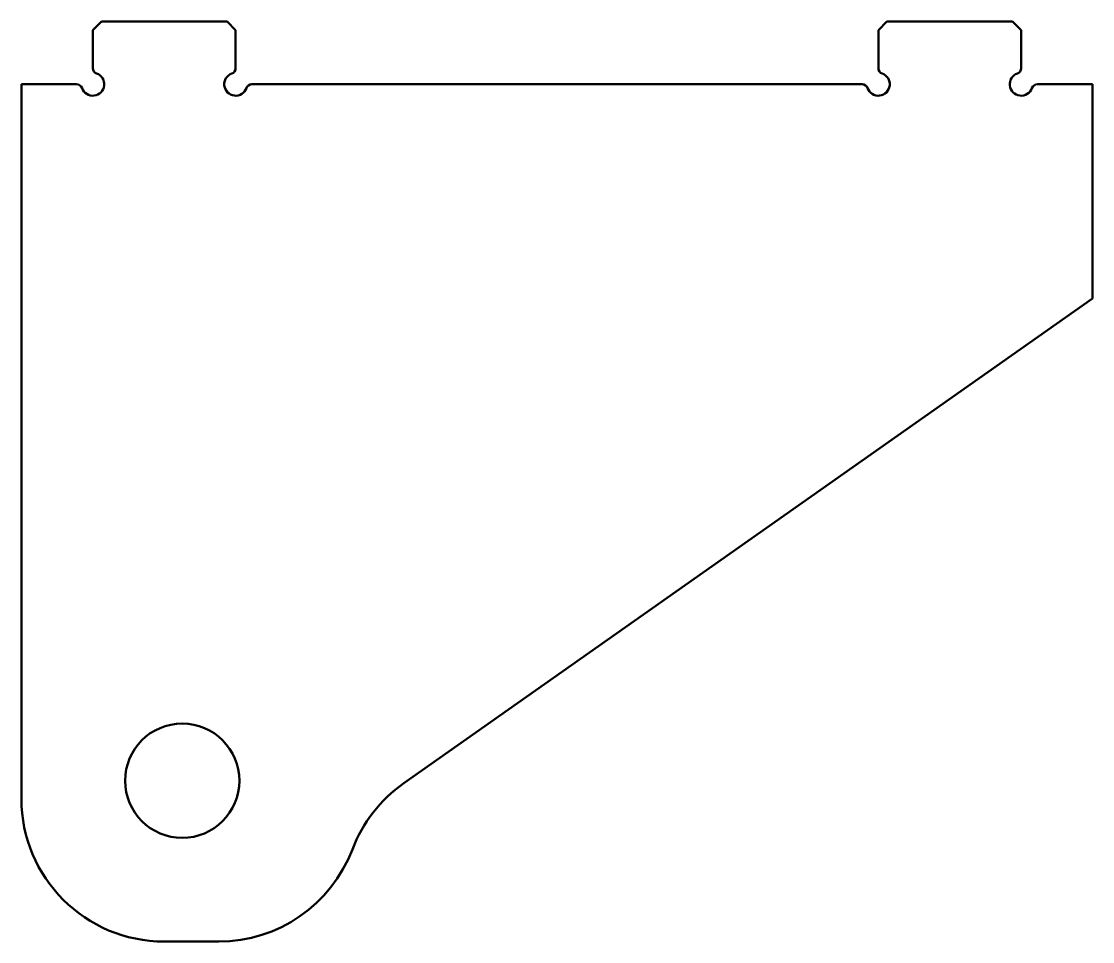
# Model space of a CAD drawing. Header units: inches. Extents: x 0 to 3.75, y -3 to 0.22.
import ezdxf

# ---------------------------------------------------------------- set-up
doc = ezdxf.new("R2010")
doc.units = ezdxf.units.IN
doc.header["$MEASUREMENT"] = 0
doc.layers.add('IV_EXTERIOR_PROFILES', color=7, linetype='Continuous', lineweight=50)
doc.layers.add('IV_INTERIOR_PROFILES', color=7, linetype='Continuous', lineweight=50)

msp = doc.modelspace()

# ---------------------------------------------------------------- linework, layer by layer
at = {"layer": 'IV_EXTERIOR_PROFILES'}
for p, q in [((0.25, 0.19), (0.28, 0.22)), ((0.25, 0.0566), (0.25, 0.19)), ((0.28, 0.22), (0.72, 0.22)), ((0.72, 0.22), (0.75, 0.19)), ((0.75, 0.0566), (0.75, 0.19)), ((3, 0.19), (3.03, 0.22)), ((3, 0.0566), (3, 0.19)), ((3.03, 0.22), (3.47, 0.22)), ((3.47, 0.22), (3.5, 0.19)), ((3.5, 0.0566), (3.5, 0.19)), ((0, 0), (0.1934, 0)), ((0, -2.5), (0, 0)), ((3.5566, 0), (3.75, 0)), ((3.75, 0), (3.75, -0.75)), ((0.8066, 0), (2.9434, 0)), ((3.75, -0.75), (1.3384, -2.4461)), ((0.6911, -3), (0.5, -3))]:
    msp.add_line(p, q, dxfattribs=at)
for centre, radius, start, end in [((0.25, 0), 0.04, 199.4712, 70.5288), ((0.27, 0.0566), 0.02, 180, 250.5288), ((0.75, 0), 0.04, 109.4712, 340.5288), ((0.73, 0.0566), 0.02, 289.4712, 360), ((3, 0), 0.04, 199.4712, 70.5288), ((3.02, 0.0566), 0.02, 180, 250.5288), ((3.5, 0), 0.04, 109.4712, 340.5288), ((3.48, 0.0566), 0.02, 289.4712, 0), ((0.1934, -0.02), 0.02, 19.4712, 90), ((0.8066, -0.02), 0.02, 90, 160.5288), ((2.9434, -0.02), 0.02, 19.4712, 90), ((3.5566, -0.02), 0.02, 90, 160.5288), ((1.626, -2.855), 0.5, 125.118, 159.2043), ((0.5, -2.5), 0.5, 180, 270), ((0.6911, -2.5), 0.5, 270, 339.2043)]:
    msp.add_arc(centre, radius, start, end, dxfattribs=at)
at = {"layer": 'IV_INTERIOR_PROFILES'}
msp.add_circle((0.563, -2.437), 0.2, dxfattribs=at)

doc.saveas('drawing.dxf')
